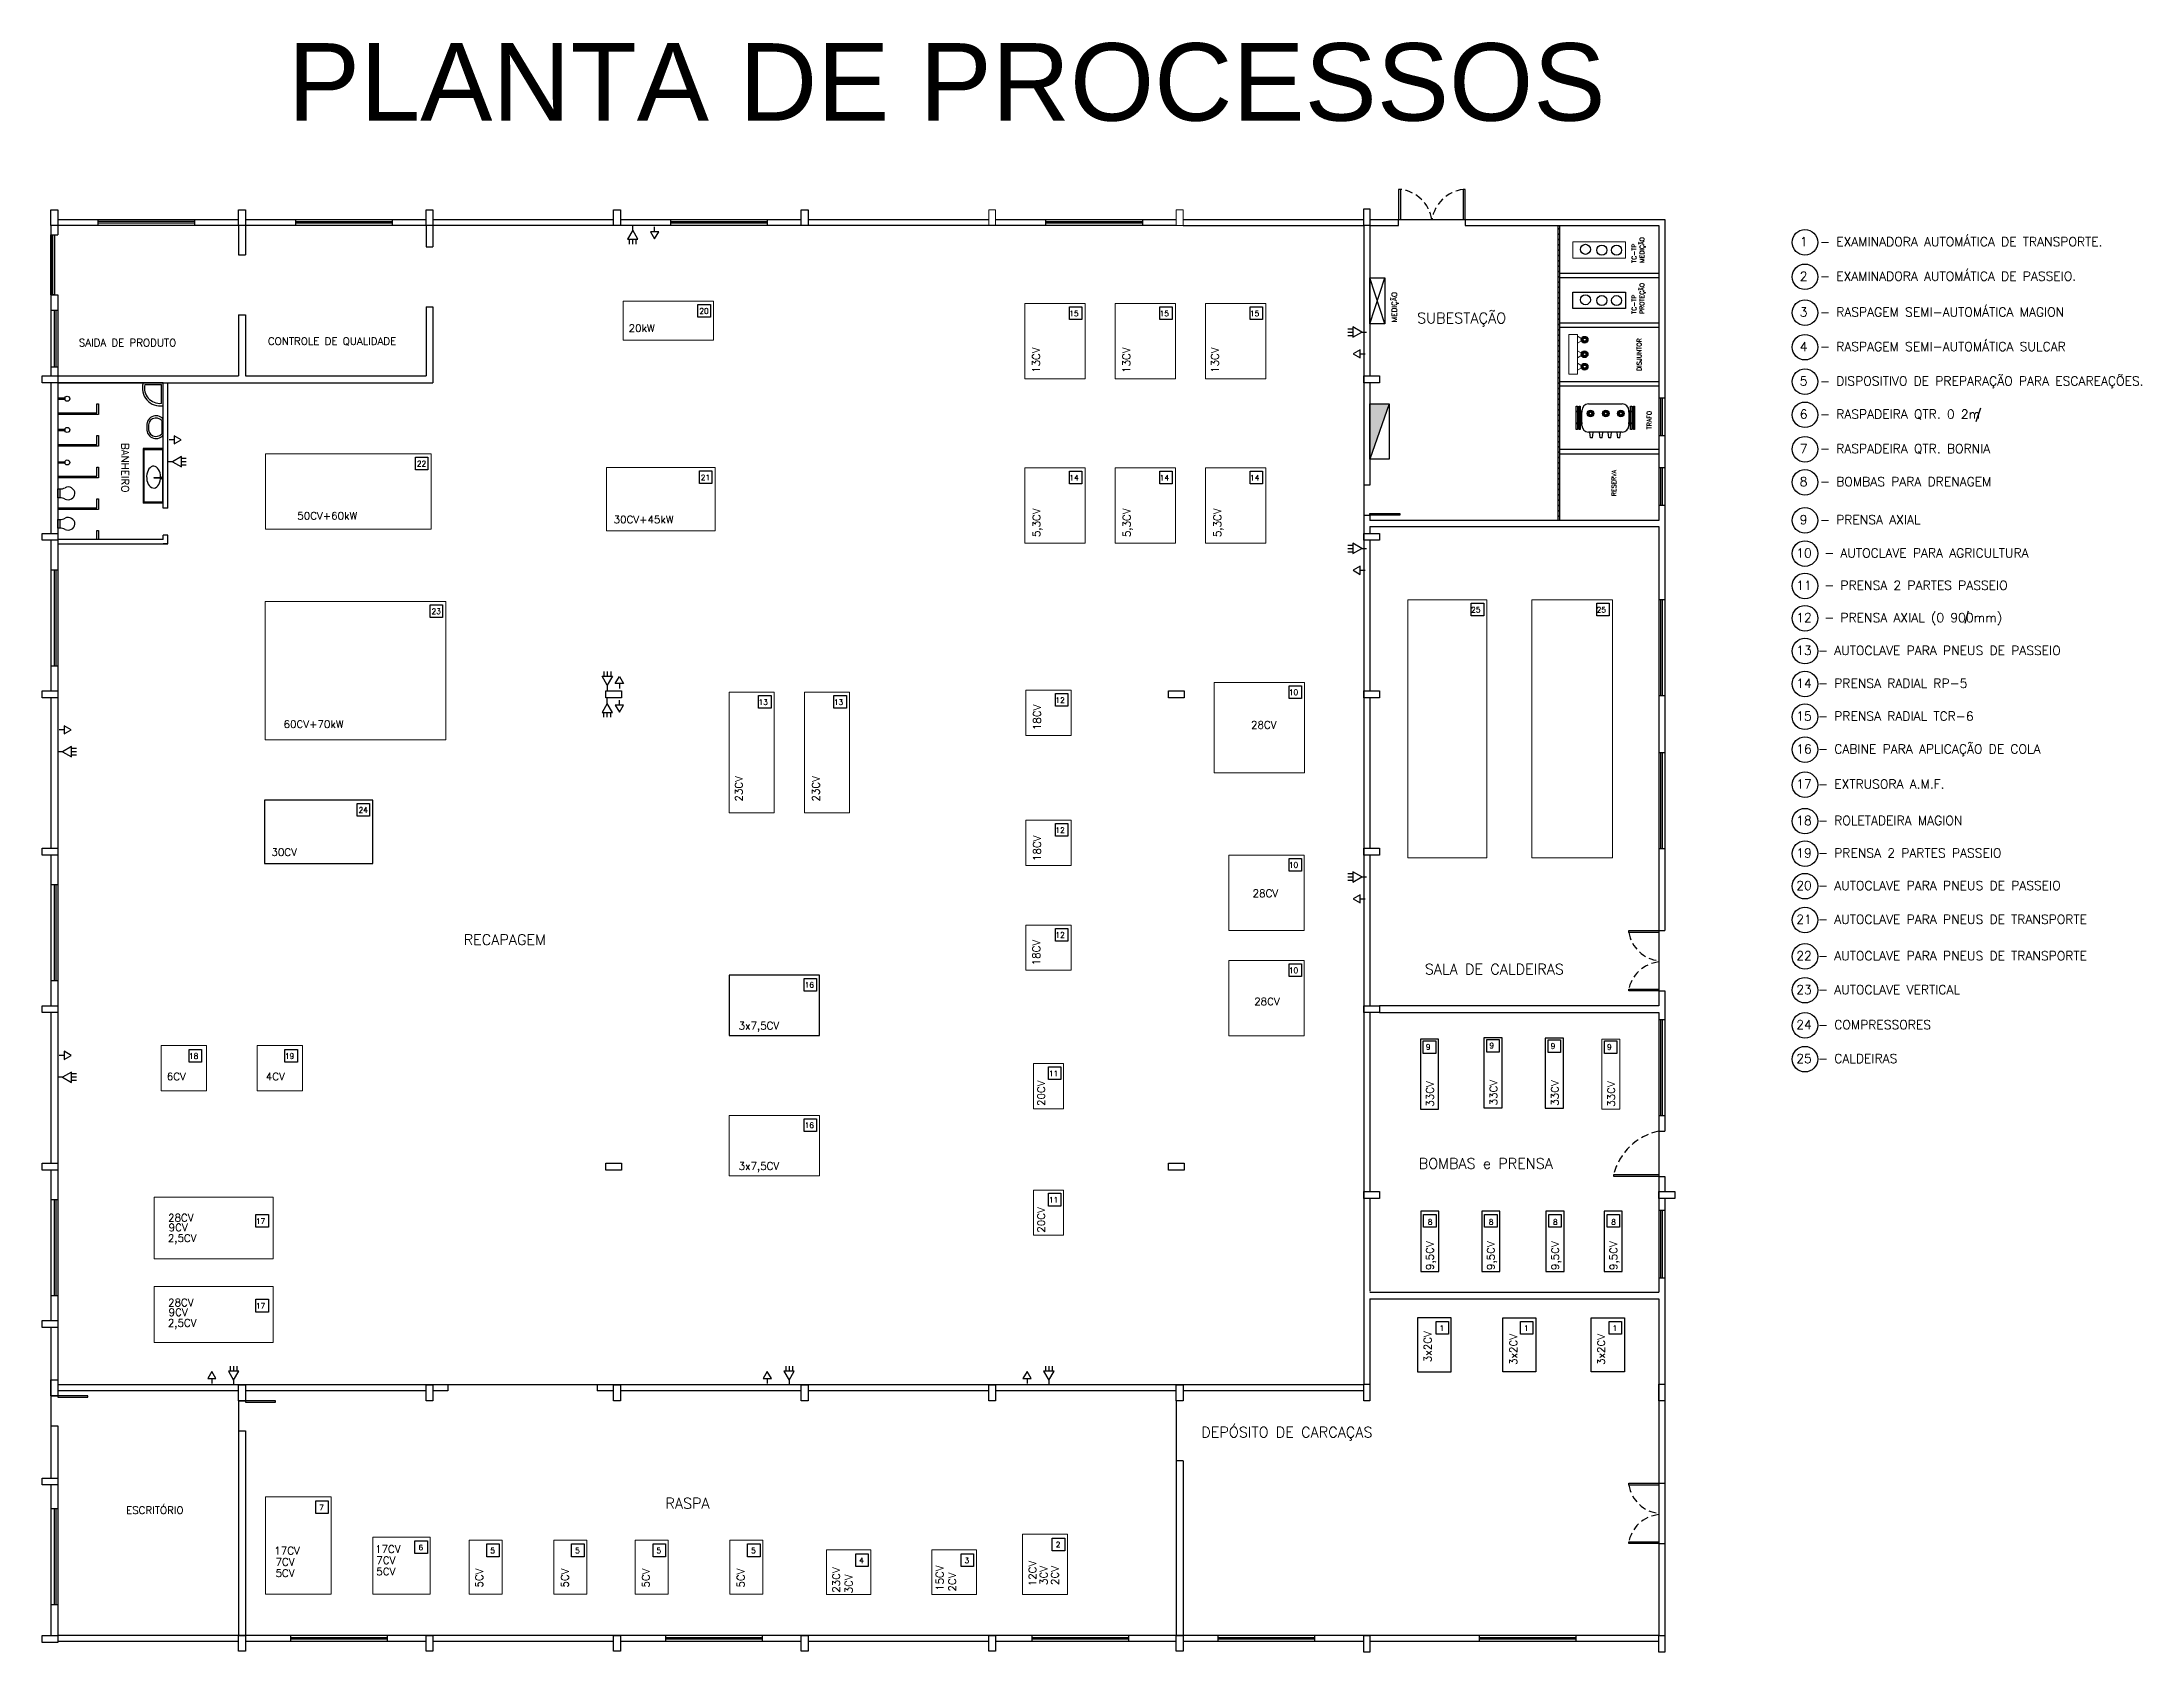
# Model space of a CAD drawing. Extents: x 196 to 641, y -49 to 322.
# Drawn here: x 197.2 to 267, y 86.6 to 140.1 of the extents above; entities that cross this region are included whole.
import ezdxf

# ---------------------------------------------------------------- set-up
doc = ezdxf.new("R2010")
doc.units = 0
doc.header["$MEASUREMENT"] = 0
doc.linetypes.add('DASHED2', pattern=[0.375, 0.25, -0.125])
for name, color, linetype in [('_ARQ', 5, 'Continuous'), ('_ARQ-TEXTO', 4, 'Continuous'), ('_COTAS', 4, 'Continuous'), ('_ELT-MAQUINAS-TEXTO', 4, 'Continuous'), ('_ELT-MÁQUINAS', 3, 'Continuous'), ('_ELT-PONTO', 2, 'Continuous'), ('_ELT-PONTO-TEXTO', 4, 'Continuous')]:
    doc.layers.add(name, color=color, linetype=linetype)
doc.styles.add('textstyle3', font='romans')
doc.styles.add('textstyle4', font='arial.ttf')

# ---------------------------------------------------------------- blocks, each defined once
blk = doc.blocks.new('TOM_Trif_Baixa')
at = {"layer": '_ELT-PONTO'}
for p, q in [((-0.619, 0.111), (-0.459, 0.111)), ((-0.619, 0), (-0.459, 0)), ((-0.16, 0), (0, 0)), ((-0.619, -0.111), (-0.459, -0.111))]:
    blk.add_line(p, q, dxfattribs=at)
blk.add_lwpolyline([(-0.16, 0), (-0.459, 0.172), (-0.459, -0.172)], close=True, dxfattribs=at)
blk = doc.blocks.new('TOM_Monof_baixa')
at = {"layer": '_ELT-PONTO'}
for p, q in [((0.166, 0), (0, 0)), ((0.399, 0), (0.166, 0.135)), ((0.166, 0.135), (0.166, -0.135)), ((0.166, -0.135), (0.399, 0))]:
    blk.add_line(p, q, dxfattribs=at)

msp = doc.modelspace()

# ---------------------------------------------------------------- hatches: boundary and pattern name
at = {"layer": '_ARQ', "transparency": 33554687}
h = msp.add_hatch(dxfattribs=at)
h.set_pattern_fill('ANSI31', color=256, style=0, pattern_type=0)
h.set_pattern_definition([(45, (-21.65067, 0), (-0.08838835, 0.08838835), [])])
h.paths.add_polyline_path([(247.652, 133.969), (247.599, 133.969), (247.599, 124.169), (247.652, 124.169)], flags=0)
at = {"layer": '_ELT-PONTO', "linetype": 'Continuous', "lineweight": 0, "transparency": 33554687}
h = msp.add_hatch(color=256, dxfattribs=at)
edge = h.paths.add_edge_path(flags=0)
edge.add_arc((248.475, 130.175), 0.111, 180, 360)
edge.add_arc((248.475, 130.175), 0.111, 0, 180)
edge = h.paths.add_edge_path(flags=0)
edge.add_arc((248.475, 130.175), 0.0492, 180, 360, ccw=False)
edge.add_arc((248.475, 130.175), 0.0492, 0, 180, ccw=False)
h = msp.add_hatch(color=256, dxfattribs=at)
edge = h.paths.add_edge_path(flags=0)
edge.add_arc((248.475, 129.691), 0.111, 180, 360)
edge.add_arc((248.475, 129.691), 0.111, 0, 180)
edge = h.paths.add_edge_path(flags=0)
edge.add_arc((248.475, 129.691), 0.0492, 180, 360, ccw=False)
edge.add_arc((248.475, 129.691), 0.0492, 0, 180, ccw=False)
h = msp.add_hatch(color=256, dxfattribs=at)
edge = h.paths.add_edge_path(flags=0)
edge.add_arc((248.475, 129.278), 0.111, 180, 360)
edge.add_arc((248.475, 129.278), 0.111, 0, 180)
edge = h.paths.add_edge_path(flags=0)
edge.add_arc((248.475, 129.278), 0.0492, 180, 360, ccw=False)
edge.add_arc((248.475, 129.278), 0.0492, 0, 180, ccw=False)
at = {"layer": '_ELT-PONTO', "linetype": 'Continuous', "transparency": 33554687}
msp.add_hatch(color=256, dxfattribs=at).paths.add_polyline_path([(241.343, 126.202), (241.979, 128.042), (241.343, 128.042)], flags=0)
at = {"layer": '_ELT-PONTO', "linetype": 'Continuous', "lineweight": 0, "transparency": 33554687}
h = msp.add_hatch(color=256, dxfattribs=at)
edge = h.paths.add_edge_path(flags=0)
edge.add_arc((248.67, 127.726), 0.111, 0, 180)
edge.add_arc((248.67, 127.726), 0.111, 180, 360)
edge = h.paths.add_edge_path(flags=0)
edge.add_arc((248.67, 127.726), 0.0492, 0, 180, ccw=False)
edge.add_arc((248.67, 127.726), 0.0492, 180, 360, ccw=False)
h = msp.add_hatch(color=256, dxfattribs=at)
edge = h.paths.add_edge_path(flags=0)
edge.add_arc((249.178, 127.726), 0.111, 270, 450)
edge.add_arc((249.178, 127.726), 0.111, 90, 270)
edge = h.paths.add_edge_path(flags=0)
edge.add_arc((249.178, 127.726), 0.0492, -90, 90, ccw=False)
edge.add_arc((249.178, 127.726), 0.0492, 90, 270, ccw=False)
h = msp.add_hatch(color=256, dxfattribs=at)
edge = h.paths.add_edge_path(flags=0)
edge.add_arc((249.679, 127.726), 0.111, 0, 180)
edge.add_arc((249.679, 127.726), 0.111, 180, 360)
edge = h.paths.add_edge_path(flags=0)
edge.add_arc((249.679, 127.726), 0.0492, 0, 180, ccw=False)
edge.add_arc((249.679, 127.726), 0.0492, 180, 360, ccw=False)

# ---------------------------------------------------------------- linework, layer by layer
at = {"layer": '_ARQ', "linetype": 'Continuous'}
for p, q in [((234.913, 133.969), (197.538, 133.969)), ((197.767, 133.969), (197.767, 133.663)), ((203.767, 133.969), (203.767, 132.996)), ((203.997, 133.969), (203.997, 132.996)), ((209.997, 133.969), (209.997, 133.263)), ((210.226, 133.969), (210.226, 133.263)), ((242.297, 133.969), (242.297, 134.167)), ((242.297, 134.167), (244.507, 134.167)), ((244.507, 134.167), (244.507, 133.969)), ((197.538, 133.663), (197.767, 133.663)), ((197.578, 131.663), (197.578, 133.663)), ((197.603, 131.663), (197.603, 133.663)), ((209.997, 133.263), (210.226, 133.263)), ((203.767, 132.996), (203.997, 132.996)), ((197.538, 131.663), (197.767, 131.663)), ((197.767, 131.663), (197.767, 95.1)), ((209.997, 131.263), (210.226, 131.263)), ((209.997, 131.263), (209.997, 128.969)), ((210.226, 131.263), (210.226, 128.74)), ((203.767, 130.996), (203.997, 130.996)), ((203.767, 130.996), (203.767, 128.969)), ((203.997, 130.996), (203.997, 128.969)), ((197.767, 128.969), (203.767, 128.969)), ((197.767, 128.74), (210.226, 128.74)), ((200.655, 128.683), (201.208, 128.683)), ((201.208, 128.061), (201.208, 128.683)), ((203.997, 128.969), (209.997, 128.969)), ((241.343, 128.74), (241.343, 125.348)), ((201.222, 127.486), (201.222, 127.048)), ((200.968, 125.594), (201.165, 125.594)), ((200.968, 125.572), (200.968, 125.594)), ((201.164, 125.572), (200.968, 125.572)), ((201.178, 125.582), (201.163, 125.582)), ((201.178, 125.581), (201.163, 125.581)), ((201.178, 125.58), (201.163, 125.58)), ((201.172, 125.606), (201.183, 125.595)), ((201.172, 125.556), (201.183, 125.568)), ((201.173, 125.607), (201.184, 125.596)), ((201.173, 125.555), (201.184, 125.567)), ((201.174, 125.608), (201.185, 125.597)), ((201.174, 125.555), (201.185, 125.566)), ((201.198, 125.602), (201.198, 125.617)), ((201.198, 125.545), (201.198, 125.561)), ((201.199, 125.602), (201.199, 125.617)), ((201.199, 125.545), (201.199, 125.561)), ((201.2, 125.602), (201.2, 125.617)), ((201.2, 125.545), (201.2, 125.561)), ((201.213, 125.596), (201.224, 125.608)), ((201.213, 125.566), (201.224, 125.554)), ((201.214, 125.595), (201.225, 125.607)), ((201.214, 125.566), (201.225, 125.555)), ((201.215, 125.594), (201.226, 125.606)), ((201.215, 125.568), (201.226, 125.556)), ((201.22, 125.582), (201.235, 125.582)), ((201.22, 125.581), (201.235, 125.581)), ((201.22, 125.58), (201.235, 125.58)), ((241.343, 125.348), (241.143, 125.348)), ((201.267, 123.54), (201.267, 123.682)), ((201.417, 123.39), (201.417, 123.682)), ((250.943, 110.546), (250.943, 108.546)), ((250.943, 107.823), (250.943, 103.882)), ((250.943, 103.882), (251.143, 103.882)), ((250.943, 103.882), (250.943, 102.442)), ((250.943, 102.382), (251.143, 102.382)), ((241.343, 101.653), (241.343, 98.568)), ((241.343, 98.317), (241.343, 95.483)), ((197.538, 95.1), (197.767, 95.1)), ((203.767, 94.935), (203.767, 87.135)), ((203.767, 94.935), (203.997, 94.935)), ((210.724, 95.46), (210.724, 95.26)), ((215.677, 95.46), (215.677, 95.26)), ((234.913, 94.935), (234.913, 87.135)), ((197.538, 94.1), (197.767, 94.1)), ((197.767, 94.1), (197.767, 87.135)), ((203.767, 93.935), (203.997, 93.935)), ((203.997, 93.935), (203.997, 87.135)), ((235.143, 92.935), (234.913, 92.935)), ((235.143, 92.935), (235.143, 87.135)), ((250.943, 92.161), (250.943, 90.221))]:
    msp.add_line(p, q, dxfattribs=at)
at = {"layer": '_ARQ'}
for p, q in [((197.538, 133.969), (197.538, 128.969)), ((197.767, 134.169), (203.767, 134.169)), ((199.111, 133.969), (199.111, 134.172)), ((199.111, 134.107), (202.308, 134.107)), ((199.111, 134.054), (202.308, 134.054)), ((202.311, 134.172), (202.311, 133.969)), ((203.997, 134.169), (209.997, 134.169)), ((205.67, 133.966), (205.67, 134.169)), ((205.67, 134.104), (208.867, 134.104)), ((205.67, 134.051), (208.867, 134.051)), ((208.87, 134.169), (208.87, 133.966)), ((210.226, 134.169), (216.226, 134.169)), ((216.455, 134.169), (222.455, 134.169)), ((218.128, 133.966), (218.128, 134.169)), ((218.128, 134.104), (221.325, 134.104)), ((218.128, 134.051), (221.325, 134.051)), ((221.328, 134.169), (221.328, 133.966)), ((222.684, 134.169), (228.684, 134.169)), ((228.913, 134.169), (234.913, 134.169)), ((230.586, 133.966), (230.586, 134.169)), ((230.586, 134.104), (233.784, 134.104)), ((230.586, 134.051), (233.784, 134.051)), ((233.786, 134.169), (233.786, 133.966)), ((235.143, 134.169), (241.14, 134.169)), ((235.143, 133.969), (241.143, 133.969)), ((241.143, 133.969), (241.143, 95.483)), ((241.343, 134.169), (251.143, 134.169)), ((241.343, 133.969), (242.297, 133.969)), ((241.343, 133.969), (241.343, 128.969)), ((244.507, 133.969), (250.943, 133.969)), ((247.599, 124.169), (247.599, 133.969)), ((247.652, 124.169), (247.652, 133.969)), ((250.943, 133.969), (250.943, 124.169)), ((251.143, 134.169), (251.143, 110.546)), ((247.652, 132.389), (250.943, 132.389)), ((247.652, 132.239), (250.943, 132.239)), ((197.565, 131.156), (197.767, 131.156)), ((197.649, 131.156), (197.649, 129.264)), ((197.702, 131.156), (197.702, 129.264)), ((247.652, 130.739), (250.943, 130.739)), ((247.652, 130.589), (250.943, 130.589)), ((197.767, 129.262), (197.565, 129.262)), ((197.538, 128.74), (197.538, 123.74)), ((197.767, 128.74), (197.767, 120.39)), ((201.267, 128.74), (197.767, 128.74)), ((201.267, 124.582), (201.267, 128.74)), ((201.417, 124.582), (201.417, 128.74)), ((247.652, 128.789), (250.943, 128.789)), ((247.652, 128.639), (250.943, 128.639)), ((197.767, 128.24), (197.997, 128.24)), ((197.767, 127.74), (199.067, 127.74)), ((199.117, 127.69), (197.767, 127.69)), ((197.997, 128.19), (197.773, 128.19)), ((197.997, 128.24), (197.997, 128.19)), ((199.067, 128.04), (199.117, 128.04)), ((199.067, 127.74), (199.067, 128.04)), ((199.117, 128.04), (199.117, 127.69)), ((250.943, 128.244), (251.145, 128.244)), ((251.007, 126.994), (251.007, 128.244)), ((251.061, 126.994), (251.061, 128.244)), ((197.767, 127.202), (197.997, 127.202)), ((197.997, 127.152), (197.773, 127.152)), ((197.997, 127.202), (197.997, 127.152)), ((199.067, 126.69), (199.067, 126.99)), ((199.067, 126.99), (199.117, 126.99)), ((199.117, 126.99), (199.117, 126.64)), ((250.943, 126.994), (251.145, 126.994)), ((197.767, 126.69), (199.067, 126.69)), ((199.117, 126.64), (197.767, 126.64)), ((201.267, 126.565), (200.607, 126.565)), ((200.607, 126.565), (200.607, 124.748)), ((247.652, 126.539), (250.943, 126.539)), ((247.652, 126.389), (250.943, 126.389)), ((197.767, 126.122), (197.997, 126.122)), ((197.767, 125.64), (199.067, 125.64)), ((199.117, 125.59), (197.767, 125.59)), ((197.997, 126.072), (197.773, 126.072)), ((197.997, 126.122), (197.997, 126.072)), ((199.067, 125.64), (199.067, 125.94)), ((199.067, 125.94), (199.117, 125.94)), ((199.117, 125.94), (199.117, 125.59)), ((250.94, 125.933), (251.143, 125.933)), ((251.005, 124.682), (251.005, 125.933)), ((251.058, 124.682), (251.058, 125.933)), ((199.067, 124.89), (199.117, 124.89)), ((199.067, 124.59), (199.067, 124.89)), ((199.117, 124.89), (199.117, 124.54)), ((197.767, 124.59), (199.067, 124.59)), ((199.117, 124.54), (197.767, 124.54)), ((201.267, 124.748), (200.607, 124.748)), ((201.417, 124.582), (201.267, 124.582)), ((241.143, 124.348), (241.343, 124.348)), ((241.343, 124.348), (241.343, 124.169)), ((250.943, 124.169), (241.343, 124.169)), ((250.94, 124.682), (251.143, 124.682)), ((197.538, 123.511), (197.538, 118.511)), ((201.267, 123.54), (197.767, 123.54)), ((199.067, 123.54), (199.067, 123.84)), ((199.067, 123.84), (199.117, 123.84)), ((199.117, 123.84), (199.117, 123.54)), ((201.417, 123.682), (201.267, 123.682)), ((241.343, 123.969), (241.343, 123.74)), ((241.343, 123.969), (250.943, 123.969)), ((241.343, 123.511), (241.343, 118.511)), ((250.943, 123.969), (250.943, 110.546)), ((197.767, 123.39), (201.417, 123.39)), ((201.417, 123.39), (201.267, 123.39)), ((197.565, 122.534), (197.767, 122.534)), ((197.649, 122.534), (197.649, 119.337)), ((197.702, 122.534), (197.702, 119.337)), ((250.943, 121.551), (251.143, 121.551)), ((251.005, 118.351), (251.005, 121.549)), ((251.058, 118.351), (251.058, 121.549)), ((197.767, 119.334), (197.565, 119.334)), ((197.538, 118.281), (197.538, 113.281)), ((241.343, 118.281), (241.343, 113.281)), ((251.143, 118.351), (250.943, 118.351)), ((250.943, 116.462), (251.143, 116.462)), ((251.005, 113.262), (251.005, 116.459)), ((251.058, 113.262), (251.058, 116.459)), ((197.538, 113.052), (197.538, 108.052)), ((241.343, 113.052), (241.343, 108.052)), ((251.143, 113.262), (250.943, 113.262)), ((197.565, 112.075), (197.767, 112.075)), ((197.649, 112.075), (197.649, 108.878)), ((197.702, 112.075), (197.702, 108.878)), ((250.943, 110.546), (251.143, 110.546)), ((197.767, 108.875), (197.565, 108.875)), ((250.943, 108.546), (251.143, 108.546)), ((250.943, 108.546), (250.943, 108.052)), ((251.143, 108.546), (251.143, 103.882)), ((197.538, 107.823), (197.538, 102.823)), ((241.343, 107.823), (241.343, 101.882)), ((250.943, 108.052), (241.667, 108.052)), ((241.667, 107.823), (250.943, 107.823)), ((250.94, 107.592), (251.143, 107.592)), ((251.005, 104.392), (251.005, 107.589)), ((251.058, 104.392), (251.058, 107.589)), ((251.143, 104.392), (250.94, 104.392)), ((197.538, 102.594), (197.538, 97.594)), ((250.943, 102.382), (250.943, 98.54)), ((251.143, 102.382), (251.143, 101.882)), ((197.565, 101.617), (197.767, 101.617)), ((197.649, 101.617), (197.649, 98.42)), ((197.702, 101.617), (197.702, 98.42)), ((250.943, 101.261), (251.145, 101.261)), ((251.007, 99.007), (251.007, 101.258)), ((251.061, 99.007), (251.061, 101.258)), ((251.143, 101.653), (251.143, 86.935)), ((197.767, 98.417), (197.565, 98.417)), ((241.343, 98.54), (250.943, 98.54)), ((251.145, 99.007), (250.943, 99.007)), ((241.343, 98.317), (250.943, 98.317)), ((250.943, 98.317), (250.943, 87.135)), ((197.538, 97.365), (197.538, 92.365)), ((241.14, 95.46), (197.767, 95.46)), ((203.767, 95.26), (197.767, 95.26)), ((209.997, 95.26), (203.997, 95.26)), ((210.724, 95.26), (210.226, 95.26)), ((216.226, 95.26), (215.677, 95.26)), ((222.455, 95.26), (216.455, 95.26)), ((228.684, 95.26), (222.684, 95.26)), ((234.913, 95.26), (228.913, 95.26)), ((241.143, 95.26), (235.143, 95.26)), ((197.538, 92.135), (197.538, 87.135)), ((250.943, 92.191), (251.143, 92.191)), ((197.565, 91.356), (197.767, 91.356)), ((197.649, 91.356), (197.649, 88.159)), ((197.702, 91.356), (197.702, 88.159)), ((250.943, 90.191), (251.143, 90.191)), ((197.767, 88.156), (197.565, 88.156)), ((250.943, 87.135), (197.767, 87.135)), ((203.767, 86.935), (197.767, 86.935)), ((209.997, 86.935), (203.997, 86.935)), ((205.502, 86.935), (205.502, 87.138)), ((205.502, 87.073), (208.7, 87.073)), ((205.502, 87.02), (208.7, 87.02)), ((208.702, 87.138), (208.702, 86.935)), ((216.226, 86.935), (210.226, 86.935)), ((222.455, 86.935), (216.455, 86.935)), ((217.961, 86.935), (217.961, 87.138)), ((217.961, 87.073), (221.158, 87.073)), ((217.961, 87.02), (221.158, 87.02)), ((221.161, 87.138), (221.161, 86.935)), ((228.684, 86.935), (222.684, 86.935)), ((234.913, 86.935), (228.913, 86.935)), ((230.125, 86.935), (230.125, 87.138)), ((230.125, 87.073), (233.323, 87.073)), ((230.125, 87.02), (233.323, 87.02)), ((233.325, 87.138), (233.325, 86.935)), ((241.14, 86.935), (235.143, 86.935)), ((236.306, 86.935), (236.306, 87.138)), ((236.306, 87.073), (239.504, 87.073)), ((236.306, 87.02), (239.504, 87.02)), ((239.506, 87.138), (239.506, 86.935)), ((250.94, 86.935), (241.343, 86.935)), ((244.983, 86.935), (244.983, 87.138)), ((244.983, 87.073), (248.18, 87.073)), ((244.983, 87.02), (248.18, 87.02)), ((248.183, 87.138), (248.183, 86.935))]:
    msp.add_line(p, q, dxfattribs=at)
at = {"layer": '_ARQ', "linetype": 'Continuous'}
for points in [[(242.297, 134.167), (242.367, 134.167), (242.367, 135.167), (242.297, 135.167)], [(244.437, 134.167), (244.507, 134.167), (244.507, 135.167), (244.437, 135.167)], [(241.343, 133.969), (241.14, 133.969), (241.14, 134.517), (241.343, 134.517)], [(197.538, 133.663), (197.653, 133.663), (197.653, 131.663), (197.538, 131.663)], [(200.637, 126.533), (201.247, 126.533), (201.247, 124.779), (200.637, 124.779)], [(250.943, 110.486), (249.943, 110.486), (249.943, 110.546), (250.943, 110.546)], [(250.943, 108.546), (249.943, 108.546), (249.943, 108.606), (250.943, 108.606)], [(250.943, 102.382), (249.443, 102.382), (249.443, 102.442), (250.943, 102.442)], [(198.767, 95.1), (197.767, 95.1), (197.767, 95.05), (198.767, 95.05)], [(204.997, 94.935), (203.997, 94.935), (203.997, 94.885), (204.997, 94.885)], [(241.343, 94.935), (241.14, 94.935), (241.14, 95.483), (241.343, 95.483)], [(251.143, 94.935), (250.94, 94.935), (250.94, 95.483), (251.143, 95.483)], [(250.943, 92.131), (249.943, 92.131), (249.943, 92.191), (250.943, 92.191)], [(250.943, 90.191), (249.943, 90.191), (249.943, 90.251), (250.943, 90.251)], [(241.343, 86.587), (241.14, 86.587), (241.14, 87.135), (241.343, 87.135)], [(251.143, 86.587), (250.94, 86.587), (250.94, 87.135), (251.143, 87.135)]]:
    msp.add_lwpolyline(points, close=True, dxfattribs=at)
at = {"layer": '_ARQ'}
for points in [[(197.767, 134.493), (197.767, 133.969), (197.538, 133.969), (197.538, 134.493)], [(203.997, 134.493), (203.997, 133.969), (203.767, 133.969), (203.767, 134.493)], [(210.226, 134.493), (210.226, 133.969), (209.997, 133.969), (209.997, 134.493)], [(216.455, 134.493), (216.455, 133.969), (216.226, 133.969), (216.226, 134.493)], [(222.684, 134.493), (222.684, 133.969), (222.455, 133.969), (222.455, 134.493)], [(197.243, 128.969), (197.767, 128.969), (197.767, 128.74), (197.243, 128.74)], [(241.143, 128.969), (241.667, 128.969), (241.667, 128.74), (241.143, 128.74)], [(197.84, 125.219), (197.84, 124.924), (197.767, 124.924), (197.767, 125.219)], [(197.84, 124.208), (197.84, 123.913), (197.767, 123.913), (197.767, 124.208)], [(241.343, 124.348), (241.343, 124.398), (242.343, 124.398), (242.343, 124.348)], [(197.243, 123.74), (197.767, 123.74), (197.767, 123.511), (197.243, 123.511)], [(241.143, 123.74), (241.667, 123.74), (241.667, 123.511), (241.143, 123.511)], [(197.243, 118.511), (197.767, 118.511), (197.767, 118.281), (197.243, 118.281)], [(215.964, 118.511), (216.488, 118.511), (216.488, 118.281), (215.964, 118.281)], [(234.651, 118.511), (235.176, 118.511), (235.176, 118.281), (234.651, 118.281)], [(241.143, 118.511), (241.667, 118.511), (241.667, 118.281), (241.143, 118.281)], [(197.243, 113.281), (197.767, 113.281), (197.767, 113.052), (197.243, 113.052)], [(241.143, 113.281), (241.667, 113.281), (241.667, 113.052), (241.143, 113.052)], [(197.243, 108.052), (197.767, 108.052), (197.767, 107.823), (197.243, 107.823)], [(241.143, 108.052), (241.667, 108.052), (241.667, 107.823), (241.143, 107.823)], [(197.243, 102.823), (197.767, 102.823), (197.767, 102.594), (197.243, 102.594)], [(215.964, 102.823), (216.488, 102.823), (216.488, 102.594), (215.964, 102.594)], [(234.651, 102.823), (235.176, 102.823), (235.176, 102.594), (234.651, 102.594)], [(241.143, 101.882), (241.667, 101.882), (241.667, 101.653), (241.143, 101.653)], [(250.943, 101.882), (251.467, 101.882), (251.467, 101.653), (250.943, 101.653)], [(197.243, 97.594), (197.767, 97.594), (197.767, 97.365), (197.243, 97.365)], [(197.767, 95.624), (197.767, 95.1), (197.538, 95.1), (197.538, 95.624)], [(203.997, 95.46), (203.997, 94.935), (203.767, 94.935), (203.767, 95.46)], [(210.226, 95.46), (210.226, 94.935), (209.997, 94.935), (209.997, 95.46)], [(216.455, 95.46), (216.455, 94.935), (216.226, 94.935), (216.226, 95.46)], [(222.684, 95.46), (222.684, 94.935), (222.455, 94.935), (222.455, 95.46)], [(228.913, 95.46), (228.913, 94.935), (228.684, 94.935), (228.684, 95.46)], [(235.143, 95.46), (235.143, 94.935), (234.913, 94.935), (234.913, 95.46)], [(197.243, 92.365), (197.767, 92.365), (197.767, 92.135), (197.243, 92.135)], [(197.243, 87.135), (197.767, 87.135), (197.767, 86.906), (197.243, 86.906)], [(203.997, 87.135), (203.997, 86.611), (203.767, 86.611), (203.767, 87.135)], [(210.226, 87.135), (210.226, 86.611), (209.997, 86.611), (209.997, 87.135)], [(216.455, 87.135), (216.455, 86.611), (216.226, 86.611), (216.226, 87.135)], [(222.684, 87.135), (222.684, 86.611), (222.455, 86.611), (222.455, 87.135)], [(228.913, 87.135), (228.913, 86.611), (228.684, 86.611), (228.684, 87.135)], [(235.143, 87.135), (235.143, 86.611), (234.913, 86.611), (234.913, 87.135)]]:
    msp.add_lwpolyline(points, close=True, dxfattribs=at)
at = {"layer": '_ARQ', "lineweight": 0}
for points in [[(228.913, 134.493), (228.913, 133.969), (228.684, 133.969), (228.684, 134.493)], [(235.143, 134.493), (235.143, 133.969), (234.913, 133.969), (234.913, 134.493)]]:
    msp.add_lwpolyline(points, close=True, dxfattribs=at)
at = {"layer": '_ARQ'}
for centre in [(198.081, 128.215), (198.081, 127.177), (198.081, 126.097)]:
    msp.add_circle(centre, 0.0841, dxfattribs=at)
at = {"layer": '_ARQ', "linetype": 'Continuous'}
for radius in [0.0363, 0.0206]:
    msp.add_circle((201.199, 125.581), radius, dxfattribs=at)
at = {"layer": '_ARQ', "linetype": 'DASHED2'}
for centre, radius, start, end in [((242.214, 133.973), 1.204, 9.37926, 82.7104), ((244.59, 133.971), 1.204, 97.2896, 170.62074), ((251.063, 110.676), 1.136, 189.62126, 263.92168), ((251.055, 108.376), 1.136, 96.07832, 170.37874), ((251.316, 101.992), 1.927, 101.18332, 166.4784), ((251.063, 92.321), 1.136, 189.62126, 263.92168), ((251.055, 90.021), 1.136, 96.07832, 170.37874)]:
    msp.add_arc(centre, radius, start, end, dxfattribs=at)
at = {"layer": '_ARQ', "linetype": 'Continuous'}
for centre, radius, start, end in [((201.172, 128.569), 0.596, 163.33169, 279.25671), ((201.157, 128.573), 0.514, 167.62823, 275.61831)]:
    msp.add_arc(centre, radius, start, end, dxfattribs=at)
at = {"layer": '_ARQ'}
for centre, radius, start, end in [((201.031, 127.338), 0.311, 40.57133, 192.60699), ((201.031, 127.202), 0.311, 167.47539, 319.51106), ((201.031, 127.322), 0.252, 40.57133, 192.60699), ((201.031, 127.212), 0.252, 167.47539, 319.51106), ((197.864, 125.483), 0.265, 264.79741, 302.62202), ((197.864, 124.659), 0.265, 57.37798, 95.20259), ((198.108, 125.052), 0.231, 2.75329, 115.84801), ((198.108, 125.093), 0.233, 244.44736, 352.01292), ((197.864, 124.472), 0.265, 264.79741, 302.62202), ((198.108, 124.041), 0.231, 2.75329, 115.84801), ((197.864, 123.649), 0.265, 57.37798, 95.20259), ((198.108, 124.082), 0.233, 244.44736, 352.01292)]:
    msp.add_arc(centre, radius, start, end, dxfattribs=at)
at = {"layer": '_ARQ', "linetype": 'Continuous'}
msp.add_ellipse((200.95, 125.611), major_axis=(0, -0.364), ratio=0.6369, start_param=1.574969, end_param=7.687357, dxfattribs=at)
at = {"layer": '_ARQ-TEXTO'}
for p, q in [((261.483, 127.455), (261.632, 127.915)), ((261.11, 120.763), (261.226, 121.17))]:
    msp.add_line(p, q, dxfattribs=at)
for centre in [(255.792, 133.408), (255.792, 132.263), (255.792, 131.072), (255.792, 129.926), (255.792, 128.781), (255.792, 127.681), (255.792, 126.536), (255.792, 125.439), (255.792, 124.174), (255.792, 123.071), (255.792, 121.997), (255.792, 120.923), (255.792, 119.832), (255.792, 118.741), (255.792, 117.651), (255.792, 116.56), (255.792, 115.393), (255.792, 114.184), (255.792, 113.104), (255.792, 112.024), (255.792, 110.901), (255.792, 109.691), (255.792, 108.568), (255.792, 107.401), (255.792, 106.278)]:
    msp.add_circle(centre, 0.424, dxfattribs=at)
at = {"layer": '_ELT-MAQUINAS-TEXTO'}
for points in [[(219.029, 131.346), (219.441, 131.346), (219.441, 130.924), (219.029, 130.924)], [(231.367, 131.263), (231.779, 131.263), (231.779, 130.841), (231.367, 130.841)], [(234.367, 131.263), (234.779, 131.263), (234.779, 130.841), (234.367, 130.841)], [(237.367, 131.263), (237.779, 131.263), (237.779, 130.841), (237.367, 130.841)], [(209.647, 126.276), (210.06, 126.276), (210.06, 125.854), (209.647, 125.854)], [(219.077, 125.818), (219.489, 125.818), (219.489, 125.395), (219.077, 125.395)], [(231.367, 125.808), (231.779, 125.808), (231.779, 125.386), (231.367, 125.386)], [(234.367, 125.808), (234.779, 125.808), (234.779, 125.386), (234.367, 125.386)], [(237.367, 125.808), (237.779, 125.808), (237.779, 125.386), (237.367, 125.386)], [(210.134, 121.372), (210.547, 121.372), (210.547, 120.949), (210.134, 120.949)], [(244.709, 121.423), (245.122, 121.423), (245.122, 121.001), (244.709, 121.001)], [(248.88, 121.423), (249.292, 121.423), (249.292, 121.001), (248.88, 121.001)], [(238.658, 118.682), (239.071, 118.682), (239.071, 118.259), (238.658, 118.259)], [(221.044, 118.354), (221.457, 118.354), (221.457, 117.932), (221.044, 117.932)], [(223.544, 118.354), (223.957, 118.354), (223.957, 117.932), (223.544, 117.932)], [(230.904, 118.42), (231.317, 118.42), (231.317, 117.998), (230.904, 117.998)], [(207.712, 114.771), (208.125, 114.771), (208.125, 114.349), (207.712, 114.349)], [(230.904, 114.104), (231.317, 114.104), (231.317, 113.682), (230.904, 113.682)], [(238.658, 112.947), (239.071, 112.947), (239.071, 112.524), (238.658, 112.524)], [(230.904, 110.62), (231.317, 110.62), (231.317, 110.198), (230.904, 110.198)], [(222.555, 108.961), (222.968, 108.961), (222.968, 108.539), (222.555, 108.539)], [(238.658, 109.447), (239.071, 109.447), (239.071, 109.024), (238.658, 109.024)], [(243.118, 106.889), (243.531, 106.889), (243.531, 106.467), (243.118, 106.467)], [(245.227, 106.933), (245.64, 106.933), (245.64, 106.51), (245.227, 106.51)], [(247.264, 106.918), (247.676, 106.918), (247.676, 106.496), (247.264, 106.496)], [(249.136, 106.885), (249.549, 106.885), (249.549, 106.463), (249.136, 106.463)], [(202.129, 106.601), (202.542, 106.601), (202.542, 106.179), (202.129, 106.179)], [(205.313, 106.601), (205.726, 106.601), (205.726, 106.179), (205.313, 106.179)], [(230.665, 106.022), (231.078, 106.022), (231.078, 105.6), (230.665, 105.6)], [(222.555, 104.3), (222.968, 104.3), (222.968, 103.878), (222.555, 103.878)], [(230.665, 101.822), (231.078, 101.822), (231.078, 101.4), (230.665, 101.4)], [(204.349, 101.119), (204.761, 101.119), (204.761, 100.696), (204.349, 100.696)], [(243.129, 101.118), (243.541, 101.118), (243.541, 100.695), (243.129, 100.695)], [(245.154, 101.118), (245.567, 101.118), (245.567, 100.695), (245.154, 100.695)], [(247.289, 101.118), (247.701, 101.118), (247.701, 100.695), (247.289, 100.695)], [(249.223, 101.118), (249.636, 101.118), (249.636, 100.695), (249.223, 100.695)], [(204.349, 98.302), (204.761, 98.302), (204.761, 97.879), (204.349, 97.879)], [(243.539, 97.562), (243.952, 97.562), (243.952, 97.14), (243.539, 97.14)], [(246.347, 97.562), (246.76, 97.562), (246.76, 97.14), (246.347, 97.14)], [(249.288, 97.562), (249.701, 97.562), (249.701, 97.14), (249.288, 97.14)], [(206.335, 91.608), (206.748, 91.608), (206.748, 91.186), (206.335, 91.186)], [(209.629, 90.277), (210.041, 90.277), (210.041, 89.855), (209.629, 89.855)], [(212.019, 90.175), (212.431, 90.175), (212.431, 89.752), (212.019, 89.752)], [(214.832, 90.175), (215.244, 90.175), (215.244, 89.752), (214.832, 89.752)], [(217.535, 90.175), (217.948, 90.175), (217.948, 89.752), (217.535, 89.752)], [(220.677, 90.175), (221.09, 90.175), (221.09, 89.752), (220.677, 89.752)], [(230.796, 90.373), (231.208, 90.373), (231.208, 89.951), (230.796, 89.951)], [(224.269, 89.848), (224.681, 89.848), (224.681, 89.426), (224.269, 89.426)], [(227.768, 89.848), (228.181, 89.848), (228.181, 89.426), (227.768, 89.426)]]:
    msp.add_lwpolyline(points, close=True, dxfattribs=at)
at = {"layer": '_ELT-MÁQUINAS', "color": 4, "lineweight": 0}
for points in [[(216.546, 130.155), (219.546, 130.155), (219.546, 131.455), (216.546, 131.455)], [(229.884, 128.872), (231.884, 128.872), (231.884, 131.372), (229.884, 131.372)], [(232.884, 128.872), (234.884, 128.872), (234.884, 131.372), (232.884, 131.372)], [(235.884, 128.872), (237.884, 128.872), (237.884, 131.372), (235.884, 131.372)], [(204.664, 123.885), (210.164, 123.885), (210.164, 126.385), (204.664, 126.385)], [(215.994, 123.826), (219.594, 123.826), (219.594, 125.926), (215.994, 125.926)], [(229.884, 123.417), (231.884, 123.417), (231.884, 125.917), (229.884, 125.917)], [(232.884, 123.417), (234.884, 123.417), (234.884, 125.917), (232.884, 125.917)], [(235.884, 123.417), (237.884, 123.417), (237.884, 125.917), (235.884, 125.917)], [(204.651, 121.48), (210.651, 121.48), (210.651, 116.88), (204.651, 116.88)], [(242.605, 121.532), (245.226, 121.532), (245.226, 112.961), (242.605, 112.961)], [(246.727, 121.532), (249.397, 121.532), (249.397, 112.961), (246.727, 112.961)], [(236.175, 115.79), (239.175, 115.79), (239.175, 118.79), (236.175, 118.79)], [(220.062, 118.463), (221.562, 118.463), (221.562, 114.463), (220.062, 114.463)], [(222.562, 118.463), (224.062, 118.463), (224.062, 114.463), (222.562, 114.463)], [(229.921, 117.029), (231.421, 117.029), (231.421, 118.529), (229.921, 118.529)], [(229.921, 112.713), (231.421, 112.713), (231.421, 114.213), (229.921, 114.213)], [(236.662, 110.555), (239.162, 110.555), (239.162, 113.055), (236.662, 113.055)], [(229.921, 109.229), (231.421, 109.229), (231.421, 110.729), (229.921, 110.729)], [(236.662, 107.055), (239.162, 107.055), (239.162, 109.555), (236.662, 109.555)], [(201.206, 105.229), (202.706, 105.229), (202.706, 106.729), (201.206, 106.729)], [(204.39, 105.229), (205.89, 105.229), (205.89, 106.729), (204.39, 106.729)], [(249.041, 104.614), (249.641, 104.614), (249.641, 106.94), (249.041, 106.94)], [(230.171, 104.629), (231.171, 104.629), (231.171, 106.129), (230.171, 106.129)], [(220.062, 102.407), (223.062, 102.407), (223.062, 104.407), (220.062, 104.407)], [(230.171, 100.429), (231.171, 100.429), (231.171, 101.929), (230.171, 101.929)], [(200.965, 99.646), (204.925, 99.646), (204.925, 101.693), (200.965, 101.693)], [(200.965, 96.866), (204.925, 96.866), (204.925, 98.73), (200.965, 98.73)], [(204.668, 91.736), (206.841, 91.736), (206.841, 88.508), (204.668, 88.508)], [(208.234, 88.506), (210.134, 88.506), (210.134, 90.406), (208.234, 90.406)], [(211.424, 90.303), (212.524, 90.303), (212.524, 88.503), (211.424, 88.503)], [(214.237, 90.303), (215.337, 90.303), (215.337, 88.503), (214.237, 88.503)], [(216.941, 90.303), (218.041, 90.303), (218.041, 88.503), (216.941, 88.503)], [(220.083, 90.303), (221.183, 90.303), (221.183, 88.503), (220.083, 88.503)], [(223.298, 89.976), (224.774, 89.976), (224.774, 88.501), (223.298, 88.501)], [(226.797, 89.976), (228.274, 89.976), (228.274, 88.501), (226.797, 88.501)], [(229.801, 88.501), (231.301, 88.501), (231.301, 90.501), (229.801, 90.501)]]:
    msp.add_lwpolyline(points, close=True, dxfattribs=at)
at = {"layer": '_ELT-MÁQUINAS', "color": 4}
for points in [[(204.63, 112.78), (208.23, 112.78), (208.23, 114.88), (204.63, 114.88)], [(220.062, 107.068), (223.062, 107.068), (223.062, 109.068), (220.062, 109.068)], [(243.023, 104.618), (243.623, 104.618), (243.623, 106.944), (243.023, 106.944)], [(245.132, 104.662), (245.732, 104.662), (245.732, 106.988), (245.132, 106.988)], [(247.169, 104.647), (247.769, 104.647), (247.769, 106.973), (247.169, 106.973)], [(243.032, 99.226), (243.632, 99.226), (243.632, 101.226), (243.032, 101.226)], [(245.058, 99.226), (245.658, 99.226), (245.658, 101.226), (245.058, 101.226)], [(247.192, 99.226), (247.792, 99.226), (247.792, 101.226), (247.192, 101.226)], [(249.127, 99.226), (249.727, 99.226), (249.727, 101.226), (249.127, 101.226)], [(242.928, 95.894), (244.045, 95.894), (244.045, 97.69), (242.928, 97.69)], [(245.753, 97.69), (246.853, 97.69), (246.853, 95.89), (245.753, 95.89)], [(248.694, 97.69), (249.794, 97.69), (249.794, 95.89), (248.694, 95.89)]]:
    msp.add_lwpolyline(points, close=True, dxfattribs=at)
at = {"layer": '_ELT-PONTO', "linetype": 'Continuous'}
for p, q in [((241.343, 130.705), (241.844, 132.233)), ((241.844, 130.705), (241.343, 132.233)), ((241.979, 128.042), (241.343, 126.202)), ((248.382, 127.33), (248.382, 127.816)), ((248.607, 128.041), (249.722, 128.041)), ((249.947, 127.816), (249.947, 127.33)), ((249.722, 127.105), (248.607, 127.105)), ((248.672, 126.92), (248.65, 127.092)), ((248.738, 126.92), (248.762, 127.092)), ((248.992, 126.92), (248.97, 127.092)), ((249.057, 126.92), (249.082, 127.092)), ((249.243, 127.105), (249.083, 127.105)), ((249.282, 126.92), (249.26, 127.092)), ((249.347, 126.92), (249.372, 127.092)), ((249.575, 126.92), (249.553, 127.092)), ((249.641, 126.92), (249.665, 127.092)), ((248.738, 126.92), (248.672, 126.92)), ((249.057, 126.92), (248.992, 126.92)), ((249.347, 126.92), (249.282, 126.92)), ((249.641, 126.92), (249.575, 126.92))]:
    msp.add_line(p, q, dxfattribs=at)
at = {"layer": '_ELT-PONTO', "linetype": 'Continuous', "lineweight": 0}
for points in [[(248.085, 132.884), (248.085, 133.427), (249.837, 133.427), (249.837, 132.884)], [(247.954, 129.031), (247.954, 130.351), (248.235, 130.351), (248.235, 129.031)], [(248.438, 130.175), (248.235, 130.292), (248.235, 130.057)], [(248.438, 129.691), (248.235, 129.808), (248.235, 129.574)], [(248.438, 129.278), (248.235, 129.395), (248.235, 129.16)]]:
    msp.add_lwpolyline(points, close=True, dxfattribs=at)
at = {"layer": '_ELT-PONTO', "linetype": 'Continuous'}
for points in [[(241.343, 132.233), (241.844, 132.233), (241.844, 130.705), (241.343, 130.705)], [(248.085, 131.21), (248.085, 131.753), (249.837, 131.753), (249.837, 131.21)], [(241.343, 128.042), (241.979, 128.042), (241.979, 126.202), (241.343, 126.202)], [(248.236, 127.19), (248.198, 127.19), (248.198, 127.966), (248.236, 127.966)], [(248.29, 127.764), (248.236, 127.764), (248.236, 127.816), (248.29, 127.816)], [(248.328, 127.19), (248.29, 127.19), (248.29, 127.966), (248.328, 127.966)], [(248.382, 127.764), (248.328, 127.764), (248.328, 127.816), (248.382, 127.816)], [(250.001, 127.764), (249.947, 127.764), (249.947, 127.816), (250.001, 127.816)], [(250.039, 127.19), (250.001, 127.19), (250.001, 127.966), (250.039, 127.966)], [(250.093, 127.764), (250.039, 127.764), (250.039, 127.816), (250.093, 127.816)], [(250.131, 127.19), (250.093, 127.19), (250.093, 127.966), (250.131, 127.966)], [(248.29, 127.372), (248.236, 127.372), (248.236, 127.425), (248.29, 127.425)], [(248.382, 127.372), (248.328, 127.372), (248.328, 127.425), (248.382, 127.425)], [(250.001, 127.372), (249.947, 127.372), (249.947, 127.425), (250.001, 127.425)], [(250.093, 127.372), (250.039, 127.372), (250.039, 127.425), (250.093, 127.425)]]:
    msp.add_lwpolyline(points, close=True, dxfattribs=at)
for centre, radius in [((248.502, 133.176), 0.167), ((249.045, 133.147), 0.167), ((249.537, 133.147), 0.167), ((248.502, 131.502), 0.167), ((249.045, 131.473), 0.167), ((249.537, 131.473), 0.167), ((248.475, 130.175), 0.111), ((248.475, 129.691), 0.111), ((248.475, 130.175), 0.0492), ((248.475, 129.691), 0.0492), ((248.475, 129.278), 0.111), ((248.475, 129.278), 0.0492), ((248.67, 127.726), 0.111), ((248.67, 127.726), 0.0492), ((249.178, 127.726), 0.111), ((249.178, 127.726), 0.0492), ((249.679, 127.726), 0.111), ((249.679, 127.726), 0.0492)]:
    msp.add_circle(centre, radius, dxfattribs=at)
for centre, start, end in [((248.607, 127.816), 90, 180), ((249.722, 127.816), 0, 90), ((248.607, 127.33), 180, 270), ((249.722, 127.33), 270, 0)]:
    msp.add_arc(centre, 0.225, start, end, dxfattribs=at)

# ---------------------------------------------------------------- block references
at = {"layer": '_COTAS', "linetype": 'Continuous'}
for name, p, rotation in [('TOM_Trif_Baixa', (216.863, 133.969), 89.99999999999997), ('TOM_Monof_baixa', (217.589, 133.92), 270), ('TOM_Monof_baixa', (241.186, 129.704), 180), ('TOM_Trif_Baixa', (201.417, 126.121), 180), ('TOM_Monof_baixa', (241.186, 122.515), 180), ('TOM_Trif_Baixa', (216.018, 118.254), 89.99999999999997), ('TOM_Monof_baixa', (216.418, 118.205), 270), ('TOM_Trif_Baixa', (197.767, 116.489), 180), ('TOM_Monof_baixa', (241.186, 111.604), 180), ('TOM_Trif_Baixa', (197.767, 105.678), 180), ('TOM_Monof_baixa', (202.88, 95.509), 89.99999999999999), ('TOM_Trif_Baixa', (203.606, 95.46), 270), ('TOM_Monof_baixa', (221.33, 95.509), 89.99999999999999), ('TOM_Trif_Baixa', (222.056, 95.46), 270), ('TOM_Monof_baixa', (229.956, 95.509), 89.99999999999999), ('TOM_Trif_Baixa', (230.681, 95.46), 270)]:
    msp.add_blockref(name, p, dxfattribs=dict(at, rotation=rotation))
for name, p in [('TOM_Trif_Baixa', (241.235, 130.429)), ('TOM_Monof_baixa', (201.466, 126.846)), ('TOM_Trif_Baixa', (241.235, 123.241)), ('TOM_Monof_baixa', (197.816, 117.214)), ('TOM_Trif_Baixa', (241.235, 112.329)), ('TOM_Monof_baixa', (197.816, 106.404))]:
    msp.add_blockref(name, p, dxfattribs=at)
at = {"layer": '_COTAS', "linetype": 'Continuous', "xscale": -1}
for name, p, rotation in [('TOM_Trif_Baixa', (216.018, 118.538), 90.00000000000007), ('TOM_Monof_baixa', (216.418, 118.587), 270)]:
    msp.add_blockref(name, p, dxfattribs=dict(at, rotation=rotation))

# ---------------------------------------------------------------- texts
at = {"layer": '_ARQ-TEXTO', "style": 'textstyle3'}
for s, height, p in [('1  - EXAMINADORA AUTOMÁTICA DE TRANSPORTE.', 0.3, (255.62, 133.279)), ('2  - EXAMINADORA AUTOMÁTICA DE PASSEIO.', 0.3, (255.62, 132.134)), ('SUBESTAÇÃO', 0.35, (242.913, 130.718)), ('3  - RASPAGEM SEMI-AUTOMÁTICA MAGION', 0.3, (255.62, 130.943)), ('SAIDA DE PRODUTO', 0.25, (198.465, 129.95)), ('CONTROLE DE QUALIDADE', 0.25, (204.744, 130.001)), ('4  - RASPAGEM SEMI-AUTOMÁTICA SULCAR', 0.3, (255.62, 129.797)), ('5  - DISPOSITIVO DE PREPARAÇÃO PARA ESCAREAÇÕES.', 0.3, (255.62, 128.652)), ('6  - RASPADEIRA QTR. 0 2m', 0.3, (255.62, 127.552)), ('7  - RASPADEIRA QTR. BORNIA', 0.3, (255.62, 126.407)), ('8  - BOMBAS PARA DRENAGEM', 0.3, (255.62, 125.31)), ('9  - PRENSA AXIAL', 0.3, (255.62, 124.045)), ('10  - AUTOCLAVE PARA AGRICULTURA', 0.3, (255.504, 122.942)), ('11  - PRENSA 2 PARTES PASSEIO', 0.3, (255.504, 121.868)), ('12  - PRENSA AXIAL (0 900mm)', 0.3, (255.504, 120.794)), ('13 - AUTOCLAVE PARA PNEUS DE PASSEIO', 0.3, (255.504, 119.703)), ('14 - PRENSA RADIAL RP-5', 0.3, (255.504, 118.612)), ('15 - PRENSA RADIAL TCR-6', 0.3, (255.504, 117.522)), ('16 - CABINE PARA APLICAÇÃO DE COLA', 0.3, (255.504, 116.431)), ('17 - EXTRUSORA A.M.F.', 0.3, (255.504, 115.264)), ('18 - ROLETADEIRA MAGION', 0.3, (255.504, 114.055)), ('19 - PRENSA 2 PARTES PASSEIO', 0.3, (255.504, 112.975)), ('20 - AUTOCLAVE PARA PNEUS DE PASSEIO', 0.3, (255.504, 111.895)), ('21 - AUTOCLAVE PARA PNEUS DE TRANSPORTE', 0.3, (255.504, 110.772)), ('RECAPAGEM', 0.35, (211.248, 110.074)), ('22 - AUTOCLAVE PARA PNEUS DE TRANSPORTE', 0.3, (255.504, 109.562)), ('SALA DE CALDEIRAS', 0.35, (243.167, 109.094)), ('23 - AUTOCLAVE VERTICAL', 0.3, (255.504, 108.439)), ('24 - COMPRESSORES', 0.3, (255.504, 107.272)), ('25 - CALDEIRAS', 0.3, (255.504, 106.149)), ('BOMBAS e PRENSA', 0.35, (242.966, 102.637)), ('DEPÓSITO DE CARCAÇAS', 0.35, (235.744, 93.715)), ('ESCRITÓRIO', 0.25, (200.036, 91.171)), ('RASPA', 0.35, (217.947, 91.353))]:
    msp.add_text(s, height=height, dxfattribs=at).set_placement(p)
msp.add_text('BANHEIRO', height=0.25, rotation=270, dxfattribs=at).set_placement((199.878, 126.745))
at = {"layer": '_ARQ-TEXTO', "linetype": 'Continuous', "insert": (205.405, 140.024), "char_height": 2.57438, "width": 44.48312, "attachment_point": 1, "style": 'textstyle4'}
msp.add_mtext('PLANTA DE PROCESSOS', dxfattribs=at)
at = {"layer": '_ELT-MAQUINAS-TEXTO', "style": 'textstyle3'}
for s, height, p in [('20', 0.18, (219.074, 131.038)), ('15', 0.18, (231.363, 130.955)), ('15', 0.18, (234.363, 130.955)), ('15', 0.18, (237.363, 130.955)), ('20kW', 0.25, (216.725, 130.432)), ('22', 0.18, (209.693, 125.968)), ('21', 0.18, (219.123, 125.509)), ('14', 0.18, (231.363, 125.5)), ('14', 0.18, (234.363, 125.5)), ('14', 0.18, (237.363, 125.5)), ('50CV+60kW', 0.25, (205.721, 124.2)), ('30CV+45kW', 0.25, (216.227, 124.076)), ('23', 0.18, (210.18, 121.063)), ('25', 0.18, (244.705, 121.114)), ('25', 0.18, (248.876, 121.114)), ('13', 0.18, (221.041, 118.045)), ('13', 0.18, (223.541, 118.045)), ('12', 0.18, (230.9, 118.112)), ('10', 0.18, (238.654, 118.373)), ('60CV+70kW', 0.25, (205.267, 117.278)), ('28CV', 0.25, (237.396, 117.254)), ('24', 0.18, (207.758, 114.463)), ('12', 0.18, (230.9, 113.795)), ('30CV', 0.25, (204.863, 113.029)), ('10', 0.18, (238.654, 112.638)), ('28CV', 0.25, (237.449, 111.661)), ('12', 0.18, (230.9, 110.312)), ('16', 0.18, (222.571, 108.653)), ('10', 0.18, (238.654, 109.138)), ('28CV', 0.25, (237.502, 108.069)), ('3x7,5CV', 0.25, (220.377, 107.265)), ('9', 0.18, (243.202, 106.595)), ('9', 0.18, (245.311, 106.639)), ('9', 0.18, (247.347, 106.624)), ('9', 0.18, (249.22, 106.591)), ('18', 0.18, (202.125, 106.292)), ('19', 0.18, (205.309, 106.292)), ('6CV', 0.25, (201.386, 105.579)), ('4CV', 0.25, (204.675, 105.579)), ('11', 0.18, (230.681, 105.714)), ('16', 0.18, (222.571, 103.992)), ('3x7,5CV', 0.25, (220.377, 102.604)), ('28CV', 0.25, (201.431, 100.886)), ('11', 0.18, (230.681, 101.514)), ('2,5CV', 0.25, (201.422, 100.208)), ('9CV', 0.25, (201.449, 100.565)), ('17', 0.18, (204.345, 100.81)), ('8', 0.18, (243.265, 100.781)), ('8', 0.18, (245.291, 100.781)), ('8', 0.18, (247.425, 100.781)), ('8', 0.18, (249.359, 100.781)), ('2,5CV', 0.25, (201.422, 97.391)), ('28CV', 0.25, (201.431, 98.068)), ('9CV', 0.25, (201.449, 97.747)), ('17', 0.18, (204.345, 97.993)), ('1', 0.18, (243.654, 97.253)), ('1', 0.18, (246.462, 97.253)), ('1', 0.18, (249.403, 97.253)), ('7', 0.18, (206.45, 91.299)), ('17CV', 0.25, (204.958, 89.828)), ('17CV', 0.25, (208.305, 89.881)), ('6', 0.18, (209.744, 89.969)), ('5', 0.18, (212.134, 89.866)), ('5', 0.18, (214.947, 89.866)), ('5', 0.18, (217.65, 89.866)), ('5', 0.18, (220.792, 89.866)), ('2', 0.18, (230.911, 90.064)), ('7CV', 0.25, (204.999, 89.454)), ('5CV', 0.25, (204.999, 89.081)), ('7CV', 0.25, (208.347, 89.508)), ('5CV', 0.25, (208.347, 89.134)), ('4', 0.18, (224.384, 89.539)), ('3', 0.18, (227.883, 89.539))]:
    msp.add_text(s, height=height, dxfattribs=at).set_placement(p)
for s, p in [('13CV', (230.382, 129.072)), ('13CV', (233.38, 129.072)), ('13CV', (236.322, 129.072)), ('5,3CV', (230.394, 123.617)), ('5,3CV', (233.392, 123.617)), ('5,3CV', (236.402, 123.617)), ('18CV', (230.413, 117.206)), ('23CV', (220.51, 114.835)), ('23CV', (223.07, 114.835)), ('18CV', (230.413, 112.859)), ('18CV', (230.39, 109.396)), ('20CV', (230.553, 104.724)), ('33CV', (243.463, 104.7)), ('33CV', (245.573, 104.744)), ('33CV', (247.609, 104.729)), ('33CV', (249.482, 104.697)), ('20CV', (230.553, 100.516)), ('9,5CV', (243.462, 99.275)), ('9,5CV', (245.487, 99.275)), ('9,5CV', (247.622, 99.275)), ('9,5CV', (249.556, 99.275)), ('3x2CV', (243.388, 96.213)), ('3x2CV', (246.233, 96.122)), ('3x2CV', (249.148, 96.122)), ('5CV', (211.889, 88.728)), ('5CV', (214.734, 88.728)), ('5CV', (217.423, 88.728)), ('5CV', (220.574, 88.728)), ('23CV', (223.745, 88.554)), ('15CV', (227.182, 88.617)), ('12CV', (230.261, 88.772)), ('3CV', (230.635, 88.813)), ('2CV', (231.008, 88.813)), ('3CV', (224.16, 88.534)), ('2CV', (227.597, 88.596))]:
    msp.add_text(s, height=0.25, rotation=90, dxfattribs=at).set_placement(p)
at = {"layer": '_ELT-PONTO-TEXTO', "style": 'textstyle3'}
for s, height, p in [('TC-TP', 0.15, (250.192, 132.724)), ('MEDIÇÃO', 0.15, (250.454, 132.724)), ('PROTEÇÃO', 0.15, (250.454, 131.029)), ('MEDIÇÃO', 0.176, (242.243, 130.754)), ('TC-TP', 0.15, (250.192, 131.029)), ('DISJUNTOR', 0.15, (250.363, 129.14)), ('TRAFO', 0.15, (250.695, 127.198)), ('RESERVA', 0.15, (249.525, 124.978))]:
    msp.add_text(s, height=height, rotation=90, dxfattribs=at).set_placement(p)

doc.saveas('drawing.dxf')
